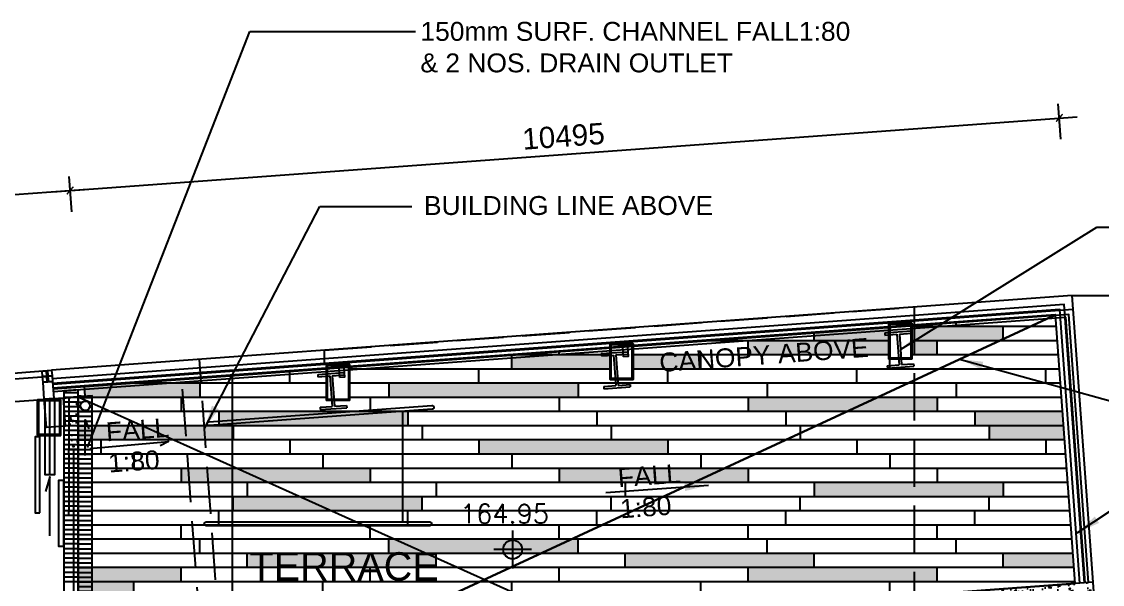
# Model space of a CAD drawing. Header units: millimetres. Extents: x 3291 to 72065, y 14527 to 43324.
# Drawn here: x 54652 to 66087, y 37373 to 43324 of the extents above; entities that cross this region are included whole.
import ezdxf

# ---------------------------------------------------------------- set-up
doc = ezdxf.new("R2010")
doc.units = ezdxf.units.MM
doc.header["$MEASUREMENT"] = 0
doc.linetypes.add('DASH', pattern=[0.35, 0.25, -0.1])
doc.layers.get('0').update_dxf_attribs({"color": 8})
doc.layers.get('Defpoints').update_dxf_attribs({"color": 8})
doc.layers.add('00-NONPLOT', color=8, linetype='Continuous', plot=False)
for name, color, linetype in [('above', 8, 'DASH'), ('arrow', 8, 'Continuous'), ('channel', 8, 'Continuous'), ('cloud 11', 8, 'Continuous'), ('cloud-10', 8, 'Continuous'), ('DLN032__', 8, 'Continuous'), ('F.A.', 8, 'Continuous'), ('Fin.', 8, 'Continuous'), ('GBP Dim', 8, 'Continuous'), ('GBP Text 200', 8, 'Continuous'), ('GBP_MARKS', 8, 'Continuous'), ('hatch', 8, 'Continuous'), ('hatch 1', 8, 'Continuous'), ('LEVEL', 8, 'Continuous'), ('Ramp', 8, 'Continuous'), ('STEEL', 8, 'Continuous'), ('TENDER Dim', 8, 'Continuous'), ('TENDER FL_finishes', 8, 'Continuous'), ('TEXT', 8, 'Continuous'), ('Text GBP 250', 8, 'Continuous'), ('WALL-NEW', 8, 'Continuous'), ('WALL-NEW 1', 8, 'Continuous'), ('WINDOW', 8, 'Continuous'), ('Window Mark', 8, 'Continuous'), ('WINDOW-MULLION', 8, 'Continuous'), ('XXX-BIG BALCONY', 8, 'Continuous')]:
    doc.layers.add(name, color=color, linetype=linetype)
doc.styles.add('BH', font='arial.ttf')
doc.styles.add('ROMANS', font='ROMANS.shx', dxfattribs={"width": 0.65})
doc.dimstyles.new('200 GBP', dxfattribs={"dimscale": 1.5, "dimtxt": 150, "dimasz": 100, "dimexe": 125, "dimexo": 50, "dimgap": 50, "dimtad": 1, "dimdec": 0, "dimzin": 0, "dimdsep": 46, "dimtxsty": 'BH', "dimblk": 'ARCHTICK', "dimcen": 0.09, "dimdle": 125, "dimclrd": 9, "dimclre": 9, "dimclrt": 1, "dimadec": 0, "dimazin": 0, "dimtfac": 1, "dimtdec": 0, "dimtix": 1, "dimtmove": 2, "dimatfit": 3, "dimldrblk": 'ARCHTICK', "dimfxl": 1, "dimtolj": 1, "dimtzin": 0, "dimarcsym": 0})
doc.dimstyles.get("Standard").update_dxf_attribs({"dimtxt": 0.18, "dimasz": 0.18, "dimexe": 0.18, "dimexo": 0.0625, "dimgap": 0.09, "dimtad": 0, "dimtih": 1, "dimtoh": 1, "dimdec": 4, "dimzin": 0, "dimdsep": 46, "dimtxsty": 'Standard', "dimcen": 0.09, "dimadec": 0, "dimazin": 0, "dimtfac": 1, "dimtdec": 4, "dimtofl": 0, "dimtmove": 0, "dimatfit": 3, "dimfxl": 1, "dimtolj": 1, "dimtzin": 0, "dimarcsym": 0})

# ---------------------------------------------------------------- blocks, each defined once
blk = doc.blocks.new('_ArchTick')
at = {"color": 0, "const_width": 0.2}
blk.add_lwpolyline([(0.5, 0.5), (-0.5, -0.5)], dxfattribs=at)
blk = doc.blocks.new('*D91')
at = {"layer": 'Defpoints', "color": 0, "transparency": 16777216}
for p in [(55165, 41538), (55230, 40658), (48897, 40194)]:
    blk.add_point(p, dxfattribs=at)
at = {"layer": 'GBP Dim', "color": 9, "lineweight": -2, "transparency": 16777216}
for p, q in [((55182, 41314), (55154, 41688)), ((48645, 41060), (55352, 41552)), ((48849, 40849), (48821, 41223))]:
    blk.add_line(p, q, dxfattribs=at)
at = {"layer": 'GBP Dim', "color": 9, "lineweight": -2, "transparency": 16777216, "xscale": 75, "yscale": 75, "zscale": 75}
for p, rotation in [((55165, 41538), 4.194182786249137), ((48832, 41074), 184.1941827862492)]:
    blk.add_blockref('_ArchTick', p, dxfattribs=dict(at, rotation=rotation))
at = {"layer": 'GBP Dim', "transparency": 16777216, "insert": (51985, 41495), "char_height": 225, "attachment_point": 5, "rotation": 4.1942, "style": 'BH'}
blk.add_mtext('\\A1;6350', dxfattribs=at)
blk = doc.blocks.new('*D92')
at = {"layer": 'Defpoints', "color": 0, "transparency": 16777216}
for p in [(65632, 42306), (65696, 41426), (55230, 40658)]:
    blk.add_point(p, dxfattribs=at)
at = {"layer": 'GBP Dim', "color": 9, "lineweight": -2, "transparency": 16777216}
for p, q in [((65648, 42081), (65621, 42455)), ((54978, 41524), (65819, 42319)), ((55182, 41314), (55154, 41688))]:
    blk.add_line(p, q, dxfattribs=at)
at = {"layer": 'GBP Dim', "color": 9, "lineweight": -2, "transparency": 16777216, "xscale": 75, "yscale": 75, "zscale": 75}
for p, rotation in [((65632, 42306), 4.194182786249137), ((55165, 41538), 184.1941827862492)]:
    blk.add_blockref('_ArchTick', p, dxfattribs=dict(at, rotation=rotation))
at = {"layer": 'GBP Dim', "transparency": 16777216, "insert": (60385, 42111), "char_height": 225, "attachment_point": 5, "rotation": 4.1942, "style": 'BH'}
blk.add_mtext('\\A1;10495', dxfattribs=at)
blk = doc.blocks.new('ELEX')
at = {"layer": 'DLN032__'}
for p, q in [((0, 0.5), (0, -0.5)), ((0.5, 0), (-0.5, 0))]:
    blk.add_line(p, q, dxfattribs=at)
blk.add_circle((0, 0), 0.25, dxfattribs=at)
at = {"layer": 'DLN032__', "style": 'ROMANS'}
blk.add_attdef('ELEX', (0.257, 0.354), '', height=0.5, dxfattribs=at)
blk = doc.blocks.new('CURTAIN WALL')
at = {"layer": 'WINDOW-MULLION', "ltscale": 100}
blk.add_line((-10, 300), (10, 300), dxfattribs=at)
for points in [[(-50, 300), (-10, 300), (-10, 240), (-50, 240), (-50, 300)], [(-50, 240), (-10, 240), (-10, 180), (-50, 180), (-50, 240)], [(10, 300), (50, 300), (50, 240), (10, 240), (10, 300)], [(10, 240), (50, 240), (50, 180), (10, 180), (10, 240)]]:
    blk.add_lwpolyline(points, dxfattribs=at)
at = {"layer": 'WINDOW-MULLION'}
blk.add_lwpolyline([(-50, 180), (50, 180), (50, 0), (-50, 0)], close=True, dxfattribs=at)
blk = doc.blocks.new('A$C7CD24CEE')
at = {"layer": 'STEEL'}
for points in [[(-1761, -468), (-1521, -468, 0.414214), (-1515, -462), (-1515, -97, 0.414214), (-1521, -90), (-1761, -90, 0.414214), (-1767, -97), (-1767, -462, 0.414214)], [(-4711, -685), (-4471, -685, 0.414214), (-4465, -678), (-4465, -313, 0.414214), (-4471, -307), (-4711, -307, 0.414214), (-4717, -313), (-4717, -678, 0.414214)], [(-7711, -905), (-7471, -905, 0.414214), (-7465, -898), (-7465, -533, 0.414214), (-7471, -527), (-7711, -527, 0.414214), (-7717, -533), (-7717, -898, 0.414214)]]:
    blk.add_lwpolyline(points, format="xyb", close=True, dxfattribs=at)
blk = doc.blocks.new('terrace floor pattern')
at = {"layer": 'Fin.'}
h = blk.add_hatch(color=253, dxfattribs=at)
h.paths.add_polyline_path([(-1767, -275), (-1767, -130), (-2552, -187), (-2552, -275)])
h.paths.add_polyline_path([(-1515, -125), (-1515, -275), (-552, -275), (-552, -125)])
h = blk.add_hatch(color=253, dxfattribs=at)
h.paths.add_polyline_path([(-1767, -425), (-1767, -275), (-3252, -275), (-3252, -425)])
h.paths.add_polyline_path([(-1515, -275), (-1515, -425), (-1252, -425), (-1252, -275)])
h = blk.add_hatch(color=253, dxfattribs=at)
h.paths.add_polyline_path([(-4717, -575), (-4717, -425), (-5752, -425), (-5752, -575)])
h.paths.add_polyline_path([(-4465, -425), (-4465, -575), (-3752, -575), (-3752, -425)])
for points in [[(-10269, -863), (-10341, -869), (-10341, -875), (-9052, -875), (-9052, -725), (-9887, -725), (-10277, -754)], [(-5052, -875), (-5052, -725), (-7052, -725), (-7052, -875)], [(-1252, -1025), (-1252, -875), (-3252, -875), (-3252, -1025)], [(-6852, -1175), (-6852, -1025), (-8852, -1025), (-8852, -1175)], [(86, -1175), (75, -1025), (-852, -1025), (-852, -1175)], [(-10341, -1175), (-10341, -1325), (-8702, -1325), (-8702, -1175)], [(97, -1325), (86, -1175), (-702, -1175), (-702, -1325)], [(-4102, -1475), (-4102, -1325), (-6102, -1325), (-6102, -1475)], [(-7252, -1775), (-7252, -1625), (-9252, -1625), (-9252, -1775)], [(-3252, -1775), (-3252, -1625), (-5252, -1625), (-5252, -1775)], [(-552, -1925), (-552, -1775), (-2552, -1775), (-2552, -1925)], [(-6702, -2075), (-6702, -1925), (-8702, -1925), (-8702, -2075)], [(-5052, -2525), (-5052, -2375), (-7052, -2375), (-7052, -2525)], [(-6552, -2675), (-6552, -2525), (-8552, -2525), (-8552, -2675)], [(-2552, -2675), (-2552, -2525), (-4552, -2525), (-4552, -2675)], [(196, -2675), (185, -2525), (-552, -2525), (-552, -2675)], [(-10341, -2675), (-10341, -2825), (-9252, -2825), (-9252, -2675)], [(-1252, -2825), (-1252, -2675), (-3252, -2675), (-3252, -2825)], [(-10341, -2825), (-10341, -2975), (-9752, -2975), (-9752, -2825)], [(-1641, -3275), (-1641, -3125), (-3052, -3125), (-3052, -3275)], [(-7252, -3425), (-7252, -3275), (-9252, -3275), (-9252, -3425)], [(-10341, -3425), (-10341, -3575), (-8852, -3575), (-8852, -3425)], [(-4852, -3575), (-4852, -3425), (-6852, -3425), (-6852, -3575)], [(-2702, -3725), (-2702, -3575), (-4702, -3575), (-4702, -3725)], [(-7752, -4025), (-7752, -3875), (-9752, -3875), (-9752, -4025)], [(-3252, -4175), (-3252, -4025), (-5252, -4025), (-5252, -4175)], [(-4552, -4325), (-4552, -4175), (-6552, -4175), (-6552, -4325)], [(-6702, -4475), (-6702, -4325), (-8702, -4325), (-8702, -4475)], [(-1641, -4475), (-1641, -4325), (-2702, -4325), (-2702, -4475)], [(-10341, -4475), (-10341, -4625), (-9721, -4625), (-9721, -4625), (-8341, -4625), (-8341, -4475)]]:
    blk.add_hatch(color=253, dxfattribs=at).paths.add_polyline_path(points)
at = {"layer": '00-NONPLOT'}
blk.add_circle((-10319, -867), 10, dxfattribs=at)
at = {"layer": 'Fin.', "color": 253}
for p, q in [((-1052, -125), (-1052, -77)), ((-2552, -275), (-2552, -187)), ((9, -125), (-1515, -125)), ((-552, -275), (-552, -125)), ((-1767, -275), (-3751, -275)), ((-3252, -425), (-3252, -275)), ((20, -275), (-1515, -275)), ((-1252, -425), (-1252, -275)), ((-4717, -425), (-5796, -425)), ((-5752, -575), (-5752, -425)), ((-5252, -425), (-5252, -385)), ((-1767, -425), (-4465, -425)), ((-3752, -575), (-3752, -425)), ((31, -425), (-1515, -425)), ((-7752, -575), (-7752, -568)), ((-1752, -575), (-1752, -468)), ((-8102, -725), (-8102, -594)), ((-7717, -575), (-7842, -575)), ((-4717, -575), (-7465, -575)), ((-6102, -725), (-6102, -575)), ((42, -575), (-4465, -575)), ((-4102, -725), (-4102, -575)), ((-2102, -725), (-2102, -575)), ((-102, -725), (-102, -575)), ((-7717, -725), (-9887, -725)), ((-9052, -725), (-9052, -875)), ((53, -725), (-7465, -725)), ((-7052, -725), (-7052, -875)), ((-5052, -725), (-5052, -875)), ((-3052, -725), (-3052, -875)), ((-1052, -725), (-1052, -875)), ((-7717, -875), (-10341, -875)), ((-9252, -875), (-9252, -1025)), ((64, -875), (-7465, -875)), ((-7252, -875), (-7252, -1025)), ((-5252, -875), (-5252, -1025)), ((-3252, -875), (-3252, -1025)), ((-1252, -875), (-1252, -1025)), ((75, -1025), (-10341, -1025)), ((-8852, -1025), (-8852, -1175)), ((-6852, -1025), (-6852, -1175)), ((-4852, -1025), (-4852, -1175)), ((-2852, -1025), (-2852, -1175)), ((-852, -1025), (-852, -1175)), ((86, -1175), (-10341, -1175)), ((-8702, -1175), (-8702, -1325)), ((-6702, -1175), (-6702, -1325)), ((-4702, -1175), (-4702, -1325)), ((-2702, -1175), (-2702, -1325)), ((-702, -1175), (-702, -1325)), ((97, -1325), (-10341, -1325)), ((-10102, -1325), (-10102, -1475)), ((-8102, -1325), (-8102, -1475)), ((-6102, -1325), (-6102, -1475)), ((-4102, -1325), (-4102, -1475)), ((-2102, -1325), (-2102, -1475)), ((-102, -1325), (-102, -1475)), ((108, -1475), (-10341, -1475)), ((-9752, -1475), (-9752, -1625)), ((-7752, -1475), (-7752, -1625)), ((-5752, -1475), (-5752, -1625)), ((-3752, -1475), (-3752, -1625)), ((-1752, -1475), (-1752, -1625)), ((119, -1625), (-10341, -1625)), ((-9252, -1625), (-9252, -1775)), ((-7252, -1625), (-7252, -1775)), ((-5252, -1625), (-5252, -1775)), ((-3252, -1625), (-3252, -1775)), ((-1252, -1625), (-1252, -1775)), ((130, -1775), (-10341, -1775)), ((-8552, -1775), (-8552, -1925)), ((-6552, -1775), (-6552, -1925)), ((-4552, -1775), (-4552, -1925)), ((-2552, -1775), (-2552, -1925)), ((-552, -1775), (-552, -1925)), ((141, -1925), (-10341, -1925)), ((-8702, -2075), (-8702, -1925)), ((-6702, -2075), (-6702, -1925)), ((-4702, -2075), (-4702, -1925)), ((-2702, -2075), (-2702, -1925)), ((-702, -2075), (-702, -1925)), ((152, -2075), (-10341, -2075)), ((-8852, -2225), (-8852, -2075)), ((-6852, -2225), (-6852, -2075)), ((-4852, -2225), (-4852, -2075)), ((-2852, -2225), (-2852, -2075)), ((-852, -2225), (-852, -2075)), ((163, -2225), (-10341, -2225)), ((-9252, -2375), (-9252, -2225)), ((-7252, -2375), (-7252, -2225)), ((-5252, -2375), (-5252, -2225)), ((-3252, -2375), (-3252, -2225)), ((-1252, -2375), (-1252, -2225)), ((174, -2375), (-10341, -2375)), ((-9052, -2525), (-9052, -2375)), ((-7052, -2525), (-7052, -2375)), ((-5052, -2525), (-5052, -2375)), ((-3052, -2525), (-3052, -2375)), ((-1052, -2525), (-1052, -2375)), ((185, -2525), (-10341, -2525)), ((-8552, -2675), (-8552, -2525)), ((-6552, -2675), (-6552, -2525)), ((-4552, -2675), (-4552, -2525)), ((-2552, -2675), (-2552, -2525)), ((-552, -2675), (-552, -2525)), ((196, -2675), (-10341, -2675)), ((-9252, -2825), (-9252, -2675)), ((-7252, -2825), (-7252, -2675)), ((-5252, -2825), (-5252, -2675)), ((-3252, -2825), (-3252, -2675)), ((-1252, -2825), (-1252, -2675)), ((207, -2825), (-10341, -2825)), ((-9752, -2975), (-9752, -2825)), ((-7752, -2975), (-7752, -2825)), ((-5752, -2975), (-5752, -2825)), ((-3752, -2975), (-3752, -2825)), ((-1752, -2975), (-1752, -2825)), ((-1584, -2975), (-10341, -2975)), ((-8102, -3125), (-8102, -2975)), ((-6102, -3125), (-6102, -2975)), ((-4102, -3125), (-4102, -2975)), ((-2102, -3125), (-2102, -2975)), ((-1641, -3125), (-10341, -3125)), ((-9052, -3125), (-9052, -3275)), ((-7052, -3125), (-7052, -3275)), ((-5052, -3125), (-5052, -3275)), ((-3052, -3125), (-3052, -3275)), ((-1641, -3275), (-10341, -3275)), ((-9252, -3275), (-9252, -3425)), ((-7252, -3275), (-7252, -3425)), ((-5252, -3275), (-5252, -3425)), ((-3252, -3275), (-3252, -3425)), ((-1641, -3425), (-10341, -3425)), ((-8852, -3425), (-8852, -3575)), ((-6852, -3425), (-6852, -3575)), ((-4852, -3425), (-4852, -3575)), ((-2852, -3425), (-2852, -3575)), ((-1641, -3575), (-10341, -3575)), ((-8702, -3575), (-8702, -3725)), ((-6702, -3575), (-6702, -3725)), ((-4702, -3575), (-4702, -3725)), ((-2702, -3575), (-2702, -3725)), ((-1491, -3725), (-10341, -3725)), ((-8102, -3725), (-8102, -3875)), ((-6102, -3725), (-6102, -3875)), ((-4102, -3725), (-4102, -3875)), ((-2102, -3725), (-2102, -3875)), ((-1641, -3875), (-10341, -3875)), ((-9752, -3875), (-9752, -4025)), ((-7752, -3875), (-7752, -4025)), ((-5752, -3875), (-5752, -4025)), ((-3752, -3875), (-3752, -4025)), ((-1752, -3875), (-1752, -4025)), ((-1641, -4025), (-10341, -4025)), ((-9252, -4025), (-9252, -4175)), ((-7252, -4025), (-7252, -4175)), ((-5252, -4025), (-5252, -4175)), ((-3252, -4025), (-3252, -4175)), ((-1641, -4175), (-10341, -4175)), ((-8552, -4175), (-8552, -4325)), ((-6552, -4175), (-6552, -4325)), ((-4552, -4175), (-4552, -4325)), ((-2552, -4175), (-2552, -4325)), ((-1641, -4325), (-10341, -4325)), ((-8702, -4475), (-8702, -4325)), ((-6702, -4475), (-6702, -4325)), ((-4702, -4475), (-4702, -4325)), ((-2702, -4475), (-2702, -4325)), ((-1641, -4475), (-10341, -4475)), ((-8341, -4625), (-8341, -4475)), ((-6341, -4625), (-6341, -4475)), ((-4341, -4625), (-4341, -4475)), ((-2341, -4625), (-2341, -4475)), ((-1641, -4625), (-10341, -4625)), ((-7252, -4775), (-7252, -4625))]:
    blk.add_line(p, q, dxfattribs=at)
at = {"layer": 'TENDER Dim'}
for points in [[(-10277, -754), (-10269, -863), (-10341, -869), (-10341, -4775), (-9721, -4775), (-9721, -4625), (-7478, -4625), (-7478, -4775), (-6878, -4775), (-6878, -4625), (-4634, -4625), (-4634, -4775), (-4034, -4775), (-4034, -4625), (-1791, -4625), (-1791, -4775), (-1641, -4775), (-1641, -2979), (209, -2844), (0, 0), (-1515, -111)], [(-1767, -130), (-4465, -327)], [(-4717, -346), (-7465, -547)], [(-7717, -566), (-10277, -754)]]:
    blk.add_lwpolyline(points, dxfattribs=at)
blk.add_blockref('A$C7CD24CEE', (0, 0))

msp = doc.modelspace()

# ---------------------------------------------------------------- hatches: boundary and pattern name
at = {"layer": 'channel'}
h = msp.add_hatch(dxfattribs=at)
h.set_pattern_fill('ANSI31,_O', color=256, scale=400, angle=135)
h.set_pattern_definition([(180, (4e-11, -2e-11), (-1e-14, -50), [])])
edge = h.paths.add_edge_path(flags=16)
edge.add_arc((55325.00452, 35544.00325), 49.50295, 0, 360)
edge = h.paths.add_edge_path(flags=16)
edge.add_arc((55325.00452, 39262.41443), 49.50295, 0, 360)
h.paths.add_polyline_path([(55249.99681, 39356.41769), (55250, 35450), (55399.97906, 35450), (55399.98839, 39367.41707)])
at = {"layer": 'hatch'}
h = msp.add_hatch(dxfattribs=at)
h.set_pattern_fill('AR-CONC', color=256, scale=30, style=0)
h.set_pattern_definition([(50, (55150, 39055.6), (215.18, -18.83), [22.5, -247.5]), (355, (55150, 39055.6), (-41.63, 225.66), [18, -198]), (100.45, (55167.93, 39054.03), (173.55, 206.83), [19.12, -210.34]), (46.18, (55150, 39115.6), (320.17, -49.66), [33.75, -371.25]), (96.64, (55176.68, 39111.46), (280.4, 292.24), [28.68, -315.51]), (351.18, (55150, 39115.6), (280.4, 292.24), [27, -297]), (21, (55180, 39100.6), (179.07, -120.79), [22.5, -247.5]), (326, (55180, 39100.6), (73, 217.55), [18, -198]), (71.45, (55194.92, 39090.53), (252.07, 96.76), [19.12, -210.34]), (37.5, (55150, 39055.595), (3.648, 99.868), [0, -195.6, 0, -201, 0, -198.75]), (7.5, (55150, 39055.6), (78.92, 118.324), [0, -114.6, 0, -191.1, 0, -75.75]), (327.5, (55083.1, 39055.595), (160.147, -6.766), [0, -75, 0, -234, 0, -310.5]), (317.5, (55053.1, 39055.6), (174.956, 30.03), [0, -97.5, 0, -155.4, 0, -220.5])])
h.paths.add_polyline_path([(55150, 38800.15648), (55249.99685, 38800.15648), (55249.99681, 39356.41769), (55149.99997, 39349.08476)])
at = {"layer": 'hatch 1'}
h = msp.add_hatch(dxfattribs=at)
h.set_pattern_fill('AR-CONC', color=256, scale=30, style=0)
h.set_pattern_definition([(50, (0, 0), (215.17805, -18.82564), [22.5, -247.5]), (355, (0, 0), (-41.6254, 225.65764), [18, -198]), (100.45144, (17.93, -1.57), (173.55265, 206.832), [19.12206, -210.34263]), (46.1842, (0, 60), (320.1724, -49.6558), [33.75, -371.25]), (96.63564, (26.68, 55.86), (280.3986, 292.2356), [28.6831, -315.5141]), (351.18416, (0, 60), (280.3986, 292.2356), [27, -297]), (21, (30, 45), (179.0721, -120.78567), [22.5, -247.5]), (326, (30, 45), (72.9946, 217.545), [18, -198]), (71.45144, (44.92, 34.93), (252.0667, 96.75935), [19.12206, -210.34263]), (37.5, (0, 0), (3.64796, 99.86816), [0, -195.6, 0, -201, 0, -198.75]), (7.5, (0, 0), (78.92086, 118.32351), [0, -114.6, 0, -191.1, 0, -75.75]), (327.5, (-66.9, 0), (160.14673, -6.76646), [0, -75, 0, -234, 0, -310.5]), (317.5, (-96.9, 0), (174.95585, 30.0315), [0, -97.5, 0, -155.4, 0, -220.5])])
h.paths.add_polyline_path([(66000, 37245), (65988.97554, 37395.33359), (63950.2675, 37245.82834), (63950.00004, 35450), (64100.00006, 35450), (64100, 37105.66666)])

# ---------------------------------------------------------------- linework, layer by layer
at = {"layer": '00-NONPLOT'}
for points in [[(61018.97169, 39779.34925), (61008.00115, 39928.94754), (61057.86725, 39932.60439), (61068.83779, 39783.0061), (61018.97169, 39779.34925)], [(58018.97169, 39559.34925), (58008.00115, 39708.94754), (58057.86725, 39712.60439), (58068.83779, 39563.0061), (58018.97169, 39559.34925)]]:
    msp.add_lwpolyline(points, dxfattribs=at)
at = {"layer": 'above', "ltscale": 2000}
for points in [[(64095, 40305.89197), (64095, 35549.723), (64125.0117, 35549.723), (64125.0117, 35449.723), (57830, 35450), (56647.80797, 35449.723), (56343.49846, 39599.43531), (57855.0117, 39710.27983), (57855.0117, 39847.98613), (64095, 40305.89197), (64095, 40305.89197), (64095, 40305.89197), (64095, 40305.89197), (64095, 40305.89197), (64095, 40305.89197), (64095, 40305.89197), (64095, 40305.89197), (64095, 40305.89197)], [(55250, 35450), (55250, 36459.81604), (57266.81514, 36607.48838), (57255.7584, 36758.03272), (56755.10213, 36721.33465), (56532.94617, 39751.30622)]]:
    msp.add_lwpolyline(points, dxfattribs=at)
at = {"layer": 'channel', "ltscale": 1000}
msp.add_lwpolyline([(55249.99681, 39356.41769), (55250, 35450), (55399.97906, 35450), (55399.98839, 39367.41707)], close=True, dxfattribs=at)
for points in [[(55325.00452, 38735.54618), (55325.00452, 39112.41443), (55363.73844, 39019.49236)], [(55375.10072, 38811.28269), (56207.61267, 38885.50387), (56118.62574, 38838.42782)]]:
    msp.add_lwpolyline(points, dxfattribs=at)
msp.add_circle((55325.00452, 39262.41443), 49.50295, dxfattribs=at)
at = {"layer": 'cloud 11'}
msp.add_line((55199.99842, 38800.15648), (55200, 36000), dxfattribs=at)
at = {"layer": 'cloud-10'}
msp.add_line((56150, 35850), (65590.95281, 40225.04984), dxfattribs=at)
at = {"layer": 'F.A.', "ltscale": 750}
for p, q in [((65777.51849, 40278.83873), (54980.91379, 39487.08772)), ((54986.40981, 39412.14209), (65695.63558, 40197.48531)), ((65695.63558, 40197.48531), (65900.20673, 37388.82388)), ((63784.99031, 40032.97765, -0.00281), (64064.24214, 40053.45612, -0.00281)), ((63784.99031, 40032.97765, -0.00281), (63786.81882, 40008.04461, -0.003)), ((63938.91109, 40019.19804, -0.00281), (64066.07056, 40028.52307, -0.00281)), ((64064.24214, 40053.45612, -0.00281), (64066.07048, 40028.52307, -0.003)), ((63786.81874, 40008.04461, -0.00281), (63913.97804, 40017.36962, -0.00281)), ((63913.97804, 40017.36962, -0.003), (63937.63263, 39694.7922, -0.00544)), ((63938.91109, 40019.19804, -0.003), (63962.56567, 39696.62063, -0.00544)), ((60784.99042, 39812.98782), (61064.24225, 39833.46628)), ((60784.99042, 39812.98782), (60786.81893, 39788.05478, -0.00019)), ((60786.81885, 39788.05477), (60913.97815, 39797.37979)), ((60913.97815, 39797.37979, -0.00019), (60937.63274, 39474.80237, -0.00262)), ((60938.9112, 39799.20821), (61066.07068, 39808.53324)), ((60938.9112, 39799.20821, -0.00019), (60962.56579, 39476.63079, -0.00262)), ((61064.24225, 39833.46628), (61066.07059, 39808.53323, -0.00019)), ((63810.47441, 39685.46727, -0.00281), (63937.63263, 39694.7922, -0.00281)), ((63810.47558, 39685.46735, -0.00544), (63812.30408, 39660.53431, -0.00563)), ((63812.30283, 39660.53422, -0.00281), (64091.55466, 39681.01269, -0.00281)), ((63962.56567, 39696.62063, -0.00281), (64089.72624, 39705.94574, -0.00281)), ((64089.72507, 39705.94565, -0.00544), (64091.5534, 39681.0126, -0.00563)), ((57784.98798, 39592.99779, -0.00281), (57786.81649, 39568.06475, -0.003)), ((57784.98873, 39592.98769), (58064.24055, 39613.46616)), ((57786.81641, 39568.06475, -0.00281), (57913.97571, 39577.38976, -0.00281)), ((57913.97571, 39577.38976, -0.003), (57937.6303, 39254.81234, -0.00544)), ((57938.90876, 39579.21819, -0.00281), (58066.06824, 39588.54321, -0.00281)), ((57938.90876, 39579.21819, -0.003), (57962.56335, 39256.64077, -0.00544)), ((58064.23981, 39613.47626, -0.00281), (58066.06815, 39588.54321, -0.003)), ((60810.47452, 39465.47743), (60937.63274, 39474.80237)), ((60810.47569, 39465.47752, -0.00262), (60812.3042, 39440.54448, -0.00281)), ((60812.30294, 39440.54438), (61091.55477, 39461.02285)), ((60962.56579, 39476.63079), (61089.72635, 39485.9559)), ((61089.72518, 39485.95581, -0.00262), (61091.55352, 39461.02276, -0.00281)), ((57810.47208, 39245.48741, -0.00281), (57937.6303, 39254.81234, -0.00281)), ((57810.47325, 39245.48749, -0.00544), (57812.30176, 39220.55445, -0.00563)), ((57812.30124, 39220.54426), (58091.55307, 39241.02273)), ((57962.56335, 39256.64077, -0.00281), (58089.72391, 39265.96588, -0.00281)), ((58089.72274, 39265.96579, -0.00544), (58091.55108, 39241.03274, -0.00563)), ((58685.28867, 38032.70286), (58684.66077, 39202.05823))]:
    msp.add_line(p, q, dxfattribs=at)
at = {"layer": 'F.A.', "ltscale": 375}
for p, q in [((55250.00006, 39350.07825), (55100.00805, 39350.07825)), ((55250.00006, 39400.07825), (55100.00836, 39400.07825)), ((55250.00006, 39250.07825), (55100.00743, 39250.07825)), ((55250.00006, 39300.07825), (55100.00774, 39300.07825)), ((55250.00006, 39150.07825), (55100.00681, 39150.07825)), ((55250.00006, 39200.07825), (55100.00712, 39200.07825)), ((55250.00005, 39000.07825), (55100.00588, 39000.07825)), ((55250.00005, 39050.07825), (55100.00619, 39050.07825)), ((55250.00006, 39100.07825), (55100.0065, 39100.07825)), ((55250.00005, 38900.07825), (55100.00526, 38900.07825)), ((55250.00005, 38950.07825), (55100.00557, 38950.07825)), ((55250.00005, 38800.07825), (55100.00464, 38800.07825)), ((55250.00005, 38850.07825), (55100.00495, 38850.07825)), ((55250.00005, 38700.07825), (55100.00402, 38700.07825)), ((55250.00005, 38750.07825), (55100.00433, 38750.07825)), ((55250.00005, 38550.07825), (55100.00309, 38550.07825)), ((55250.00005, 38600.07825), (55100.0034, 38600.07825)), ((55250.00005, 38650.07825), (55100.00371, 38650.07825)), ((55250.00004, 38450.07825), (55100.00247, 38450.07825)), ((55250.00004, 38500.07825), (55100.00278, 38500.07825)), ((55250.00004, 38350.07825), (55100.00185, 38350.07825)), ((55250.00004, 38400.07825), (55100.00216, 38400.07825)), ((55250.00004, 38200.07825), (55100.00092, 38200.07825)), ((55250.00004, 38250.07825), (55100.00123, 38250.07825)), ((55250.00004, 38300.07825), (55100.00154, 38300.07825)), ((55250.00004, 38100.07825), (55100.0003, 38100.07825)), ((55250.00004, 38150.07825), (55100.00061, 38150.07825)), ((55250.00004, 38000.07825), (55099.99968, 38000.07825)), ((55250.00004, 38050.07825), (55099.99999, 38050.07825)), ((55250.00003, 37900.07825), (55099.99906, 37900.07825)), ((55250.00003, 37950.07825), (55099.99937, 37950.07825)), ((55250.00003, 37750.07825), (55099.99813, 37750.07825)), ((55250.00003, 37800.07825), (55099.99844, 37800.07825)), ((55250.00003, 37850.07825), (55099.99875, 37850.07825)), ((55250.00003, 37650.07825), (55099.99751, 37650.07825)), ((55250.00003, 37700.07825), (55099.99782, 37700.07825)), ((55250.00003, 37550.07825), (55099.99689, 37550.07825)), ((55250.00003, 37600.07825), (55099.9972, 37600.07825)), ((55250.00002, 37400.07825), (55099.99596, 37400.07825)), ((55250.00003, 37450.07825), (55099.99627, 37450.07825)), ((55250.00003, 37500.07825), (55099.99658, 37500.07825))]:
    msp.add_line(p, q, dxfattribs=at)
at = {"layer": 'F.A.', "ltscale": 750}
for points in [[(65939.10944, 37391.67675), (65731.30925, 40225.31579), (54984.57064, 39437.22163)], [(54892.17419, 39330.17752), (55091.63857, 39344.80491), (55113.57965, 39045.60834), (54914.11527, 39030.98095), (54892.17419, 39330.17752)], [(55000, 39338.08459), (55000, 38532.92175), (54900, 38532.92175), (54900, 39330.75125)], [(54950, 38532.92175), (54950.1336, 39334.42772)], [(54844.11335, 38130.18575), (54844.11332, 38931.69171), (54794.11332, 38931.69171), (54794.11332, 38130.18575), (54844.11332, 38130.18575)]]:
    msp.add_lwpolyline(points, dxfattribs=at)
msp.add_lwpolyline([(55100.00848, 39420.47266), (55100, 35450), (55249.98872, 35450), (55250.00006, 39431.47204)], close=True, dxfattribs=at)
for points in [[(57310.01787, 39101.25108), (56635.05159, 39051.75355, -0.4141102334), (56613.64293, 39070.23021), (56613.64293, 39070.23021, -0.4143168989), (56632.12611, 39091.64643), (58992.23323, 39264.72095, -0.4142135623), (59013.64241, 39246.23725), (59013.64241, 39246.23725, -0.4142135625), (58995.15871, 39224.82807), (57310.0038, 39101.25005), (57310.01787, 39101.25108), (57270.125, 39098.3256)], [(57280.87804, 37992.70286), (56604.09928, 37992.70286, -0.4141102334), (56584.09928, 38012.6958), (56584.09928, 38012.6958, -0.4143168989), (56604.09928, 38032.70286), (58970.54396, 38032.70286, -0.4142135623), (58990.54396, 38012.70286), (58990.54396, 38012.70286, -0.4142135625), (58970.54396, 37992.70286), (57280.86393, 37992.70286), (57280.87804, 37992.70286), (57240.87804, 37992.70286)]]:
    msp.add_lwpolyline(points, format="xyb", dxfattribs=at)
at = {"layer": 'Fin.', "ltscale": 1000}
for p, q in [((65590.95281, 40225.04984), (56150, 35850)), ((55249.99681, 39356.41769), (63950.00003, 35450))]:
    msp.add_line(p, q, dxfattribs=at)
at = {"layer": 'GBP_MARKS', "ltscale": 50}
msp.add_line((65777.51849, 40428.43702), (67092.5511, 40428.43702), dxfattribs=at)
at = {"layer": 'Ramp'}
msp.add_line((56884.38763, 36450), (56884.38763, 39586.56928), dxfattribs=at)
at = {"layer": 'STEEL'}
for points in [[(63830.3, 39756.55961), (64069.7, 39756.55961, 0.4142135624), (64076, 39762.85961), (64076, 40128.25961, 0.4142135624), (64069.7, 40134.55961), (63830.3, 40134.55961, 0.4142135624), (63824, 40128.25961), (63824, 39762.85961, 0.4142135624)], [(63842.9, 39769.15961), (64057.1, 39769.15961, 0.4142135624), (64063.4, 39775.45961), (64063.4, 40115.65961, 0.4142135624), (64057.1, 40121.95961), (63842.9, 40121.95961, 0.4142135624), (63836.6, 40115.65961), (63836.6, 39775.45961, 0.4142135624)], [(60880.3, 39540.25215), (61119.7, 39540.25215, 0.4142135624), (61126, 39546.55215), (61126, 39911.95215, 0.4142135624), (61119.7, 39918.25215), (60880.3, 39918.25215, 0.4142135624), (60874, 39911.95215), (60874, 39546.55215, 0.4142135624)], [(60892.9, 39552.85215), (61107.1, 39552.85215, 0.4142135624), (61113.4, 39559.15215), (61113.4, 39899.35215, 0.4142135624), (61107.1, 39905.65215), (60892.9, 39905.65215, 0.4142135624), (60886.6, 39899.35215), (60886.6, 39559.15215, 0.4142135624)], [(57880.3, 39320.27846), (58119.7, 39320.27846, 0.4142135624), (58126, 39326.57846), (58126, 39691.97846, 0.4142135624), (58119.7, 39698.27846), (57880.3, 39698.27846, 0.4142135624), (57874, 39691.97846), (57874, 39326.57846, 0.4142135624)], [(57892.9, 39332.87846), (58107.1, 39332.87846, 0.4142135624), (58113.4, 39339.17846), (58113.4, 39679.37846, 0.4142135624), (58107.1, 39685.67846), (57892.9, 39685.67846, 0.4142135624), (57886.6, 39679.37846), (57886.6, 39339.17846, 0.4142135624)], [(54822.95851, 38947.1017), (55062.35851, 38947.1017, 0.4142135624), (55068.65851, 38953.4017), (55068.65851, 39318.8017, 0.4142135624), (55062.35851, 39325.1017), (54822.95851, 39325.1017, 0.4142135624), (54816.65851, 39318.8017), (54816.65851, 38953.4017, 0.4142135624)], [(54835.55851, 38959.7017), (55049.75851, 38959.7017, 0.4142135624), (55056.05851, 38966.0017), (55056.05851, 39306.2017, 0.4142135624), (55049.75851, 39312.5017), (54835.55851, 39312.5017, 0.4142135624), (54829.25851, 39306.2017), (54829.25851, 38966.0017, 0.4142135624)]]:
    msp.add_lwpolyline(points, format="xyb", close=True, dxfattribs=at)
at = {"layer": 'WALL-NEW'}
msp.add_lwpolyline([(55150, 38800.15648), (55249.99685, 38800.15648), (55249.99681, 39356.41769), (55149.99997, 39349.08476)], close=True, dxfattribs=at)
at = {"layer": 'WALL-NEW 1'}
msp.add_lwpolyline([(64100.00006, 35450), (64100.00006, 35450), (64100, 37105.66666), (66000, 37245), (65988.97554, 37395.33359), (63950.00006, 37245.80873), (63950.00003, 35450)], dxfattribs=at)
at = {"layer": 'WINDOW'}
for p, q in [((53249.56298, 39510.52456), (54968.08571, 39636.5498)), ((53253.9512, 39450.68524), (54914.49216, 39572.45848)), ((53271.50404, 39211.32822), (55222.07503, 39354.37028)), ((55150, 38750.15648), (55150, 38150.11736)), ((55200, 38750.15648), (55200, 38150.11736)), ((55250, 38750.15648), (55250, 38150.11736))]:
    msp.add_line(p, q, dxfattribs=at)
for points in [[(55150, 38750.15648), (55150, 38800.15648), (55250, 38800.15648), (55250, 38750.15648), (55150, 38750.15648)], [(54949.6165, 37885.1045), (54949.6165, 38509.62877), (54903.73875, 38353.81403)], [(55095.00003, 38475.11737), (55095, 37775.07825), (55045, 37775.07825), (55045, 38475.11737), (55095, 38475.11737)], [(55150, 38100.11736), (55150, 38150.11736), (55250, 38150.11736), (55250, 38100.11736), (55150, 38100.11736)]]:
    msp.add_lwpolyline(points, dxfattribs=at)
at = {"layer": 'XXX-BIG BALCONY'}
for points in [[(65988.97554, 37395.33359), (65766.54795, 40428.43702), (54969.94325, 39636.68601)], [(65899.21657, 37388.75127), (65683.37131, 40332.09572), (54976.5255, 39546.92811)], [(65849.35047, 37385.09442), (65637.16206, 40278.57278), (54980.18235, 39497.06202)], [(65799.48437, 37381.43758), (65590.95281, 40225.04984), (54983.83919, 39447.19592)]]:
    msp.add_lwpolyline(points, dxfattribs=at)

# ---------------------------------------------------------------- block references
at = {"layer": 'DLN032__'}
ref = msp.add_blockref('ELEX', (59847.30706, 37741.88989), dxfattribs=dict(at, xscale=400, yscale=400, zscale=400))
ref.add_attrib('ELEX', '164.95', (59289.48792, 38019.4022), dxfattribs={"layer": 'LEVEL', "height": 200, "style": 'ROMANS'})
at = {"layer": 'TENDER FL_finishes'}
msp.add_blockref('terrace floor pattern', (65590.95281, 40225.04984), dxfattribs=at)
at = {"layer": 'WINDOW-MULLION', "rotation": 4.194182774196748}
msp.add_blockref('CURTAIN WALL', (54942.01952, 39333.81511), dxfattribs=at)

# ---------------------------------------------------------------- texts
at = {"layer": 'GBP Text 200', "style": 'BH'}
msp.add_text('BUILDING LINE ABOVE', height=200, dxfattribs=at).set_placement((58909.08487, 41279.52179))
msp.add_text('CANOPY ABOVE', height=200, rotation=4.194158271, dxfattribs=at).set_placement((61406.61641, 39618.06798))
at = {"layer": 'GBP Text 200', "insert": (58871.25121, 43321.14061), "char_height": 200, "width": 4744.0382793, "attachment_point": 1, "style": 'BH'}
msp.add_mtext('150mm SURF. CHANNEL FALL1:80  & 2 NOS. DRAIN OUTLET', dxfattribs=at)
at = {"layer": 'TEXT', "style": 'BH'}
for s, p in [('1:80', (55576.04822, 38555.0144)), ('FALL', (60967.32202, 38400.94609)), ('1:80', (60991.32202, 38070.94609))]:
    msp.add_text(s, height=200, rotation=4.194182774, dxfattribs=at).set_placement(p)
at = {"layer": 'Text GBP 250', "style": 'BH'}
msp.add_text('TERRACE', height=300, dxfattribs=at).set_placement((57062.55157, 37413.04547))
at = {"layer": 'Window Mark', "style": 'BH'}
msp.add_text('FALL', height=200, rotation=4.194182774, dxfattribs=at).set_placement((55552.04822, 38885.0144))

# ---------------------------------------------------------------- dimensions: what is measured, and where the dimension line sits
at = {"layer": 'GBP Dim'}
for base, p1, p2, picture, middle in [((65631.88866, 42305.71907), (55229.72117, 40658.42181), (65696.40297, 41425.97848), '*D92', (60384.6606, 42111.31115)), ((55165.20686, 41538.16241), (48896.94208, 40194.01801), (55229.72117, 40658.42181), '*D91', (51984.92454, 41495.40745))]:
    dim = msp.add_linear_dim(base=base, p1=p1, p2=p2, angle=4.194182788, dimstyle='200 GBP', override={"dimasz": 50, "dimexe": 100, "dimclrt": 256, "dimfxl": 150, "dimfxlon": 1}, dxfattribs=at)
    dim.commit()
    dim.dimension.update_dxf_attribs({"geometry": picture, "text_midpoint": middle})

# ---------------------------------------------------------------- leaders
at = {"layer": 'arrow'}
for points in [[(55349.28628, 38821.23123), (57066.50422, 43218.80343), (58818.74357, 43218.80343)], [(56586.38803, 39022.43847), (57808.07853, 41368.50167), (58781.58085, 41368.50167)], [(63950.73838, 39857.90934), (66028.01443, 41149.05249), (68201.41675, 41149.05249)], [(64575.01738, 39754.25327), (66399.50687, 39250.65546), (68201.41675, 39250.65546)], [(61918, 38419.5), (60834.48225, 38340.60536)], [(65821.56396, 37918.43656), (66399.50687, 38302.95453), (68201.41675, 38302.95453)]]:
    msp.add_leader(points, dimstyle='Standard', override={"dimscale": 2, "dimtxt": 200, "dimasz": 125, "dimexe": 166.67, "dimexo": 100, "dimgap": 100, "dimtih": 0, "dimtoh": 0, "dimdec": 0, "dimrnd": 5.001, "dimtxsty": 'BH', "dimdle": 166.666667, "dimclrd": 9, "dimclre": 9, "dimclrt": 1, "dimtdec": 0, "dimtix": 1, "dimtofl": 1, "dimtmove": 2, "dimfxl": 50}, dxfattribs=at)

doc.saveas('drawing.dxf')
